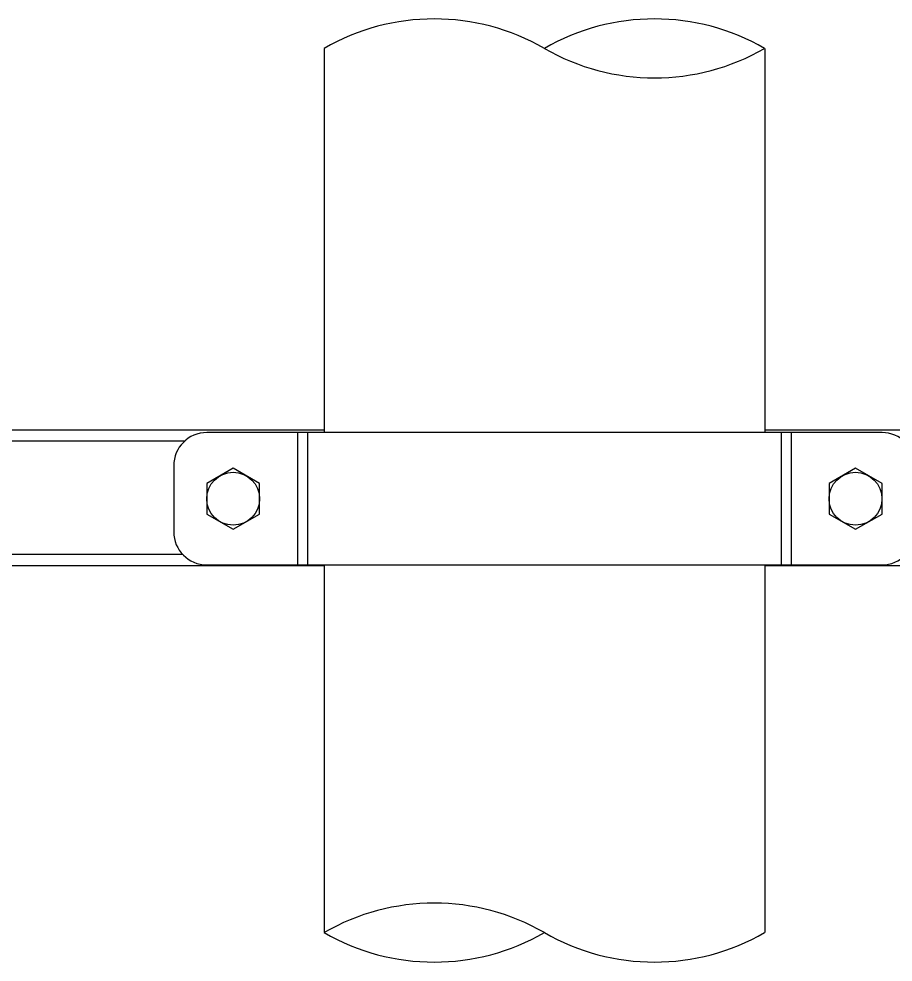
# Model space of a CAD drawing. Extents: x 27938 to 1507990, y 110129 to 923079.
# Drawn here: x 481660 to 483823, y 357044 to 359378 of the extents above; entities that cross this region are included whole.
import ezdxf

# ---------------------------------------------------------------- set-up
doc = ezdxf.new("R2010")
doc.units = 0
doc.header["$LTSCALE"] = 1000
doc.header["$MEASUREMENT"] = 0

msp = doc.modelspace()

# ---------------------------------------------------------------- linework, layer by layer
for p, q in [((482415.5, 359304.9), (482415.5, 358354.2)), ((483505.6, 359304.9), (483505.6, 358354.2)), ((482415.5, 358360.5), (480618.5, 358360.5)), ((484499.1, 358360.5), (483505.6, 358360.5)), ((483795.9, 358354.2), (482125.2, 358354.2)), ((482350.1, 358354.2), (482350.1, 358027.1)), ((482374.6, 358354.2), (482374.6, 358027.1)), ((483546.4, 358354.2), (483546.4, 358027.1)), ((483571, 358354.2), (483571, 358027.1)), ((482070, 358332.8), (480618.5, 358332.8)), ((482043.4, 358272.4), (482043.4, 358108.9)), ((482190.6, 358266.2), (482125.2, 358228.4)), ((482256, 358228.4), (482190.6, 358266.2)), ((483730.4, 358266.2), (483665, 358228.4)), ((483795.9, 358228.4), (483730.4, 358266.2)), ((482125.2, 358228.4), (482125.2, 358152.9)), ((482256, 358152.9), (482256, 358228.4)), ((483665, 358228.4), (483665, 358152.9)), ((483795.9, 358152.9), (483795.9, 358228.4)), ((482125.2, 358152.9), (482190.6, 358115.1)), ((482190.6, 358115.1), (482256, 358152.9)), ((483665, 358152.9), (483730.4, 358115.1)), ((483730.4, 358115.1), (483795.9, 358152.9)), ((482065.8, 358052.7), (480658.8, 358052.7)), ((482415.5, 358024.8), (480618.5, 358024.5)), ((482125.2, 358027.1), (483795.9, 358027.1)), ((482415.5, 358027.1), (482415.5, 357117.4)), ((483505.6, 358027.1), (483505.6, 357117.4)), ((484498.6, 358025.2), (483505.6, 358025.1))]:
    msp.add_line(p, q)
for centre in [(482190.6, 358190.7), (483730.4, 358190.7)]:
    msp.add_circle(centre, 65.4)
for centre, radius, start, end in [((482688, 358832.8), 545, 60, 120), ((483233, 358832.8), 545, 60, 120), ((483233, 359776.9), 545, 240, 300), ((482125.2, 358272.4), 81.8, 90, 180), ((483795.9, 358272.4), 81.8, 0, 90), ((482125.2, 358108.9), 81.8, 180, 270), ((483795.9, 358108.9), 81.8, 270, 0), ((482688, 356645.3), 545, 60, 120), ((482688, 357589.4), 545, 240, 300), ((483233, 357589.4), 545, 240, 300)]:
    msp.add_arc(centre, radius, start, end)

doc.saveas('drawing.dxf')
